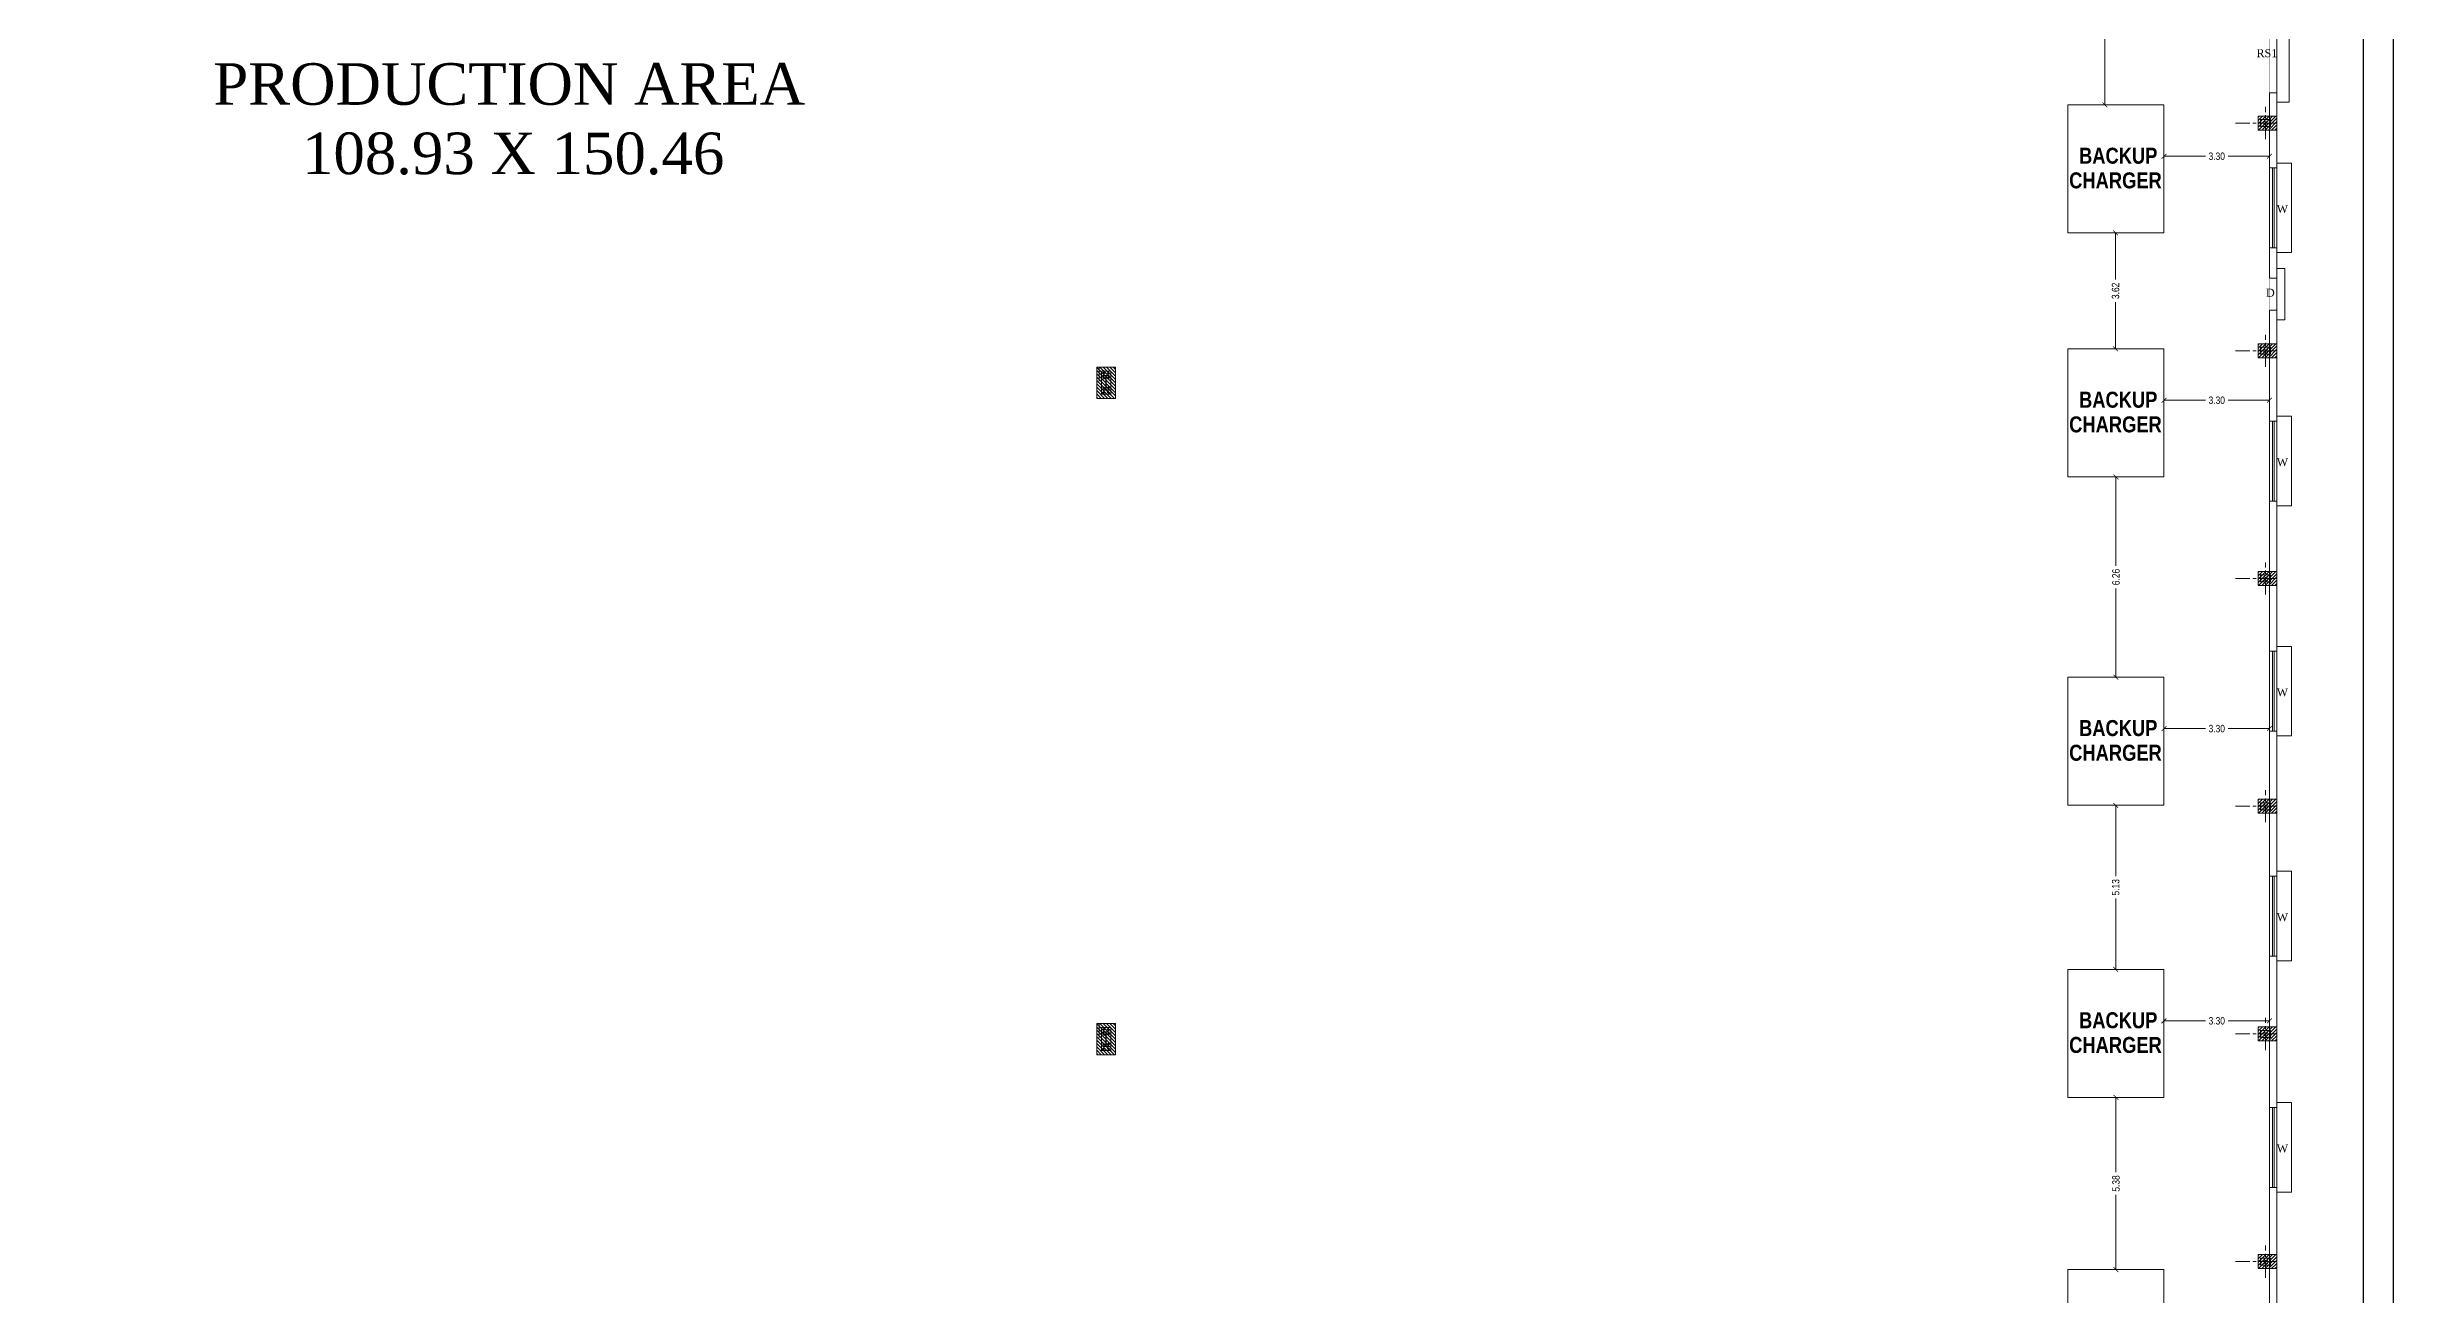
# Model space of a CAD drawing. Header units: metres. Extents: x -1560405 to -1559609, y 42907 to 43310.
# Drawn here: x -1559896.4 to -1559822.9, y 42995.9 to 43034.9 of the extents above; entities that cross this region are included whole.
import ezdxf

# ---------------------------------------------------------------- set-up
doc = ezdxf.new("R2010")
doc.units = ezdxf.units.M
doc.header["$LTSCALE"] = 750
doc.header["$MEASUREMENT"] = 0
doc.header["$PDMODE"] = 35
doc.header["$PDSIZE"] = 50
doc.linetypes.add('CENTER2', pattern=[1.125, 0.75, -0.125, 0.125, -0.125])
doc.layers.get('0').update_dxf_attribs({"lineweight": 5})
doc.layers.get('Defpoints').update_dxf_attribs({"lineweight": 0})
doc.layers.add('BLK_1_FLR_0_BLT_UP_AREA', color=1, linetype='Continuous', plot=False)
doc.layers.add('BLK_1_FLR_0_CARPET_AREA', color=10, linetype='Continuous')
doc.layers.add('BLK_1_FLR_0_REGULAR_ROOM_1', color=117, linetype='Continuous')
doc.layers.add('grid', color=253, linetype='Continuous', lineweight=5)
doc.layers.add('WORKSHOP_AREA', color=7, linetype='Continuous', lineweight=5)
doc.styles.add('2', font='swisscb.ttf', dxfattribs={"height": 0.23})
doc.styles.add('GLOBAL INFRA', font='ARIALNB.TTF', dxfattribs={"height": 0.3})
doc.styles.add('mani', font='swissc.ttf', dxfattribs={"height": 0.23})
doc.styles.get("Standard").update_dxf_attribs({"font": 'arial.ttf'})
doc.dimstyles.new('Civil Mt', dxfattribs={"dimtxt": 0.23, "dimasz": 0.15, "dimexe": 0, "dimexo": 0, "dimgap": 0.1, "dimtad": 0, "dimzin": 0, "dimdsep": 46, "dimtxsty": 'mani', "dimblk": 'ARCHTICK', "dimcen": 0, "dimse1": 1, "dimse2": 1, "dimclrd": 253, "dimclrt": 7, "dimadec": 0, "dimazin": 3, "dimtfac": 1, "dimtofl": 0, "dimtmove": 1, "dimatfit": 3, "dimfxl": 0, "dimfrac": 2, "dimtolj": 1, "dimtzin": 0, "dimlwd": 13, "dimarcsym": 0})
doc.dimstyles.new('Civil mt size large', dxfattribs={"dimtxt": 0.3, "dimasz": 0.15, "dimexe": 0, "dimexo": 0, "dimgap": 0.0625, "dimtad": 0, "dimzin": 0, "dimdsep": 46, "dimtxsty": 'Standard', "dimblk": 'OBLIQUE', "dimcen": 0, "dimse1": 1, "dimse2": 1, "dimclrd": 253, "dimclrt": 7, "dimadec": 0, "dimazin": 3, "dimtfac": 1, "dimtofl": 0, "dimtmove": 1, "dimatfit": 3, "dimfxl": 0, "dimfrac": 2, "dimtolj": 1, "dimtzin": 0, "dimarcsym": 0})

# ---------------------------------------------------------------- blocks, each defined once
blk = doc.blocks.new('Z$W@#0BBF08D7')
for p, q in [((84, 42), (0, 42)), ((42, 84), (42, 0))]:
    blk.add_line(p, q)
blk.add_circle((42, 42), 21)
blk = doc.blocks.new('Z$W@#71D679F2')
at = {"color": 1}
for points in [[(0, 300), (740, 300), (740, 0), (0, 0)], [(135, 50), (135, 250), (145, 250), (145, 50)], [(145, 147), (595, 147), (595, 152), (145, 152)], [(605, 50), (605, 250), (595, 250), (595, 50)]]:
    blk.add_lwpolyline(points, close=True, dxfattribs=at)
for p in [(18, 183), (18, 33), (168, 183), (168, 33)]:
    blk.add_blockref('Z$W@#0BBF08D7', p)
at = {"xscale": -1}
for p in [(572, 183), (572, 33), (722, 183), (722, 33)]:
    blk.add_blockref('Z$W@#0BBF08D7', p, dxfattribs=at)
blk = doc.blocks.new('_Oblique')
at = {"color": 0, "linetype": 'ByBlock', "lineweight": -2}
blk.add_line((-0.5, -0.5), (0.5, 0.5), dxfattribs=at)
blk = doc.blocks.new('*D534')
at = {"color": 253, "lineweight": -2}
for p, q in [((-1559824.011, 43111.318), (-1559824.011, 43036.756)), ((-1559824.011, 42960.853), (-1559824.011, 43035.414))]:
    blk.add_line(p, q, dxfattribs=at)
at = {"layer": 'Defpoints', "color": 0}
for p in [(-1559827.414, 43111.318), (-1559827.414, 42960.853), (-1559824.011, 42960.853)]:
    blk.add_point(p, dxfattribs=at)
at = {"color": 253, "lineweight": -2, "xscale": 0.15, "yscale": 0.15, "zscale": 0.15}
for p, rotation in [((-1559824.011, 43111.318), 90), ((-1559824.011, 42960.853), 270)]:
    blk.add_blockref('_Oblique', p, dxfattribs=dict(at, rotation=rotation))
at = {"color": 7, "insert": (-1559824.011, 43036.085), "char_height": 0.3, "attachment_point": 5, "rotation": 90}
blk.add_mtext('\\A1;150.46', dxfattribs=at)
blk = doc.blocks.new('*D535')
at = {"color": 253, "lineweight": -2}
for p, q in [((-1559823.066, 43111.548), (-1559823.066, 43036.755)), ((-1559823.066, 42960.623), (-1559823.066, 43035.416))]:
    blk.add_line(p, q, dxfattribs=at)
at = {"layer": 'Defpoints', "color": 0}
for p in [(-1559826.714, 43111.548), (-1559826.714, 42960.623), (-1559823.066, 42960.623)]:
    blk.add_point(p, dxfattribs=at)
at = {"color": 253, "lineweight": -2, "xscale": 0.15, "yscale": 0.15, "zscale": 0.15}
for p, rotation in [((-1559823.066, 43111.548), 90), ((-1559823.066, 42960.623), 270)]:
    blk.add_blockref('_Oblique', p, dxfattribs=dict(at, rotation=rotation))
at = {"color": 7, "insert": (-1559823.066, 43036.085), "char_height": 0.3, "attachment_point": 5, "rotation": 90}
blk.add_mtext('\\A1;150.92', dxfattribs=at)
blk = doc.blocks.new('_ArchTick')
at = {"color": 0, "linetype": 'ByBlock', "const_width": 0.15}
blk.add_lwpolyline([(-0.5, -0.5), (0.5, 0.5)], dxfattribs=at)
blk = doc.blocks.new('*D506')
at = {"color": 253, "lineweight": 13}
for p, q in [((-1559830.242, 43031.491), (-1559828.947, 43031.491)), ((-1559826.944, 43031.491), (-1559828.24, 43031.491))]:
    blk.add_line(p, q, dxfattribs=at)
at = {"layer": 'Defpoints', "color": 0}
for p in [(-1559830.242, 43031.491), (-1559826.944, 43031.491), (-1559826.944, 43031.491)]:
    blk.add_point(p, dxfattribs=at)
at = {"color": 253, "lineweight": 13, "xscale": 0.15, "yscale": 0.15, "zscale": 0.15, "rotation": 180}
blk.add_blockref('_ArchTick', (-1559830.242, 43031.491), dxfattribs=at)
at = {"color": 253, "lineweight": 13, "xscale": 0.15, "yscale": 0.15, "zscale": 0.15}
blk.add_blockref('_ArchTick', (-1559826.944, 43031.491), dxfattribs=at)
at = {"color": 7, "insert": (-1559828.593, 43031.491), "char_height": 0.23, "attachment_point": 5, "style": 'mani'}
blk.add_mtext('\\A1;3.30', dxfattribs=at)
blk = doc.blocks.new('*D507')
at = {"color": 253, "lineweight": 13}
for p, q in [((-1559830.242, 43023.866), (-1559828.947, 43023.866)), ((-1559826.944, 43023.866), (-1559828.24, 43023.866))]:
    blk.add_line(p, q, dxfattribs=at)
at = {"layer": 'Defpoints', "color": 0}
for p in [(-1559830.242, 43023.866), (-1559826.944, 43023.866), (-1559826.944, 43023.866)]:
    blk.add_point(p, dxfattribs=at)
at = {"color": 253, "lineweight": 13, "xscale": 0.15, "yscale": 0.15, "zscale": 0.15, "rotation": 180}
blk.add_blockref('_ArchTick', (-1559830.242, 43023.866), dxfattribs=at)
at = {"color": 253, "lineweight": 13, "xscale": 0.15, "yscale": 0.15, "zscale": 0.15}
blk.add_blockref('_ArchTick', (-1559826.944, 43023.866), dxfattribs=at)
at = {"color": 7, "insert": (-1559828.593, 43023.866), "char_height": 0.23, "attachment_point": 5, "style": 'mani'}
blk.add_mtext('\\A1;3.30', dxfattribs=at)
blk = doc.blocks.new('*D508')
at = {"color": 253, "lineweight": 13}
for p, q in [((-1559830.242, 43013.606), (-1559828.947, 43013.606)), ((-1559826.944, 43013.606), (-1559828.24, 43013.606))]:
    blk.add_line(p, q, dxfattribs=at)
at = {"layer": 'Defpoints', "color": 0}
for p in [(-1559830.242, 43013.606), (-1559826.944, 43013.606), (-1559826.944, 43013.606)]:
    blk.add_point(p, dxfattribs=at)
at = {"color": 253, "lineweight": 13, "xscale": 0.15, "yscale": 0.15, "zscale": 0.15, "rotation": 180}
blk.add_blockref('_ArchTick', (-1559830.242, 43013.606), dxfattribs=at)
at = {"color": 253, "lineweight": 13, "xscale": 0.15, "yscale": 0.15, "zscale": 0.15}
blk.add_blockref('_ArchTick', (-1559826.944, 43013.606), dxfattribs=at)
at = {"color": 7, "insert": (-1559828.593, 43013.606), "char_height": 0.23, "attachment_point": 5, "style": 'mani'}
blk.add_mtext('\\A1;3.30', dxfattribs=at)
blk = doc.blocks.new('*D509')
at = {"color": 253, "lineweight": 13}
for p, q in [((-1559830.242, 43004.475), (-1559828.947, 43004.475)), ((-1559826.944, 43004.475), (-1559828.24, 43004.475))]:
    blk.add_line(p, q, dxfattribs=at)
at = {"layer": 'Defpoints', "color": 0}
for p in [(-1559830.242, 43004.475), (-1559826.944, 43004.475), (-1559826.944, 43004.475)]:
    blk.add_point(p, dxfattribs=at)
at = {"color": 253, "lineweight": 13, "xscale": 0.15, "yscale": 0.15, "zscale": 0.15, "rotation": 180}
blk.add_blockref('_ArchTick', (-1559830.242, 43004.475), dxfattribs=at)
at = {"color": 253, "lineweight": 13, "xscale": 0.15, "yscale": 0.15, "zscale": 0.15}
blk.add_blockref('_ArchTick', (-1559826.944, 43004.475), dxfattribs=at)
at = {"color": 7, "insert": (-1559828.593, 43004.475), "char_height": 0.23, "attachment_point": 5, "style": 'mani'}
blk.add_mtext('\\A1;3.30', dxfattribs=at)
blk = doc.blocks.new('*D612')
at = {"color": 253, "lineweight": 13}
for p, q in [((-1559832.09, 43046.326), (-1559832.09, 43040.135)), ((-1559832.09, 43033.097), (-1559832.09, 43039.288))]:
    blk.add_line(p, q, dxfattribs=at)
at = {"layer": 'Defpoints', "color": 0}
for p in [(-1559832.242, 43046.326), (-1559832.242, 43033.097), (-1559832.09, 43033.097)]:
    blk.add_point(p, dxfattribs=at)
at = {"color": 253, "lineweight": 13, "xscale": 0.15, "yscale": 0.15, "zscale": 0.15}
for p, rotation in [((-1559832.09, 43046.326), 90), ((-1559832.09, 43033.097), 270)]:
    blk.add_blockref('_ArchTick', p, dxfattribs=dict(at, rotation=rotation))
at = {"color": 7, "insert": (-1559832.09, 43039.711), "char_height": 0.23, "attachment_point": 5, "rotation": 90, "style": 'mani'}
blk.add_mtext('\\A1;13.23', dxfattribs=at)
blk = doc.blocks.new('*D613')
at = {"color": 253, "lineweight": 13}
for p, q in [((-1559831.755, 43029.097), (-1559831.755, 43027.638)), ((-1559831.755, 43025.472), (-1559831.755, 43026.932))]:
    blk.add_line(p, q, dxfattribs=at)
at = {"layer": 'Defpoints', "color": 0}
for p in [(-1559831.742, 43029.097), (-1559831.755, 43025.472), (-1559831.742, 43025.472)]:
    blk.add_point(p, dxfattribs=at)
at = {"color": 253, "lineweight": 13, "xscale": 0.15, "yscale": 0.15, "zscale": 0.15}
for p, rotation in [((-1559831.755, 43029.097), 90), ((-1559831.755, 43025.472), 270)]:
    blk.add_blockref('_ArchTick', p, dxfattribs=dict(at, rotation=rotation))
at = {"color": 7, "insert": (-1559831.755, 43027.285), "char_height": 0.23, "attachment_point": 5, "rotation": 90, "style": 'mani'}
blk.add_mtext('\\A1;3.62', dxfattribs=at)
blk = doc.blocks.new('*D614')
at = {"color": 253, "lineweight": 13}
for p, q in [((-1559831.742, 43021.472), (-1559831.742, 43018.696)), ((-1559831.742, 43015.213), (-1559831.742, 43017.989))]:
    blk.add_line(p, q, dxfattribs=at)
at = {"layer": 'Defpoints', "color": 0}
for p in [(-1559831.755, 43021.472), (-1559831.755, 43015.213), (-1559831.742, 43015.213)]:
    blk.add_point(p, dxfattribs=at)
at = {"color": 253, "lineweight": 13, "xscale": 0.15, "yscale": 0.15, "zscale": 0.15}
for p, rotation in [((-1559831.742, 43021.472), 90), ((-1559831.742, 43015.213), 270)]:
    blk.add_blockref('_ArchTick', p, dxfattribs=dict(at, rotation=rotation))
at = {"color": 7, "insert": (-1559831.742, 43018.343), "char_height": 0.23, "attachment_point": 5, "rotation": 90, "style": 'mani'}
blk.add_mtext('\\A1;6.26', dxfattribs=at)
blk = doc.blocks.new('*D615')
at = {"color": 253, "lineweight": 13}
for p, q in [((-1559831.751, 43011.213), (-1559831.751, 43009)), ((-1559831.751, 43006.082), (-1559831.751, 43008.295))]:
    blk.add_line(p, q, dxfattribs=at)
at = {"layer": 'Defpoints', "color": 0}
for p in [(-1559831.742, 43011.213), (-1559831.751, 43006.082), (-1559831.742, 43006.082)]:
    blk.add_point(p, dxfattribs=at)
at = {"color": 253, "lineweight": 13, "xscale": 0.15, "yscale": 0.15, "zscale": 0.15}
for p, rotation in [((-1559831.751, 43011.213), 90), ((-1559831.751, 43006.082), 270)]:
    blk.add_blockref('_ArchTick', p, dxfattribs=dict(at, rotation=rotation))
at = {"color": 7, "insert": (-1559831.751, 43008.647), "char_height": 0.23, "attachment_point": 5, "rotation": 90, "style": 'mani'}
blk.add_mtext('\\A1;5.13', dxfattribs=at)
blk = doc.blocks.new('*D616')
at = {"color": 253, "lineweight": 13}
for p, q in [((-1559831.742, 43002.082), (-1559831.742, 42999.746)), ((-1559831.742, 42996.703), (-1559831.742, 42999.039))]:
    blk.add_line(p, q, dxfattribs=at)
at = {"layer": 'Defpoints', "color": 0}
for p in [(-1559831.742, 43002.082), (-1559831.742, 42996.703), (-1559831.742, 42996.703)]:
    blk.add_point(p, dxfattribs=at)
at = {"color": 253, "lineweight": 13, "xscale": 0.15, "yscale": 0.15, "zscale": 0.15}
for p, rotation in [((-1559831.742, 43002.082), 90), ((-1559831.742, 42996.703), 270)]:
    blk.add_blockref('_ArchTick', p, dxfattribs=dict(at, rotation=rotation))
at = {"color": 7, "insert": (-1559831.742, 42999.393), "char_height": 0.23, "attachment_point": 5, "rotation": 90, "style": 'mani'}
blk.add_mtext('\\A1;5.38', dxfattribs=at)
blk = doc.blocks.new('Z$W@#459304DB')
for p, q in [((44, 22), (0, 22)), ((22, 0), (22, 44))]:
    blk.add_line(p, q)
blk.add_circle((22, 22), 11)
blk = doc.blocks.new('Z$W@#47CD4689')
at = {"color": 1}
for points in [[(-210, 0), (-210, 225), (-200, 225), (-200, 0)], [(-210, 225), (110, 225), (110, 0), (-210, 0)], [(-200, 110), (100, 110), (100, 115), (-200, 115)], [(110, 0), (110, 225), (100, 225), (100, 0)]]:
    blk.add_lwpolyline(points, close=True, dxfattribs=at)
at = {"layer": 'grid', "linetype": 'CENTER2'}
for points in [[(-410, 113), (915, 113)], [(-50, -404), (-50, 629)]]:
    blk.add_lwpolyline(points, dxfattribs=at)
for p in [(-122, 141), (-122, 41), (-22, 141), (-22, 41)]:
    blk.add_blockref('Z$W@#459304DB', p)

msp = doc.modelspace()

# ---------------------------------------------------------------- hatches: boundary and pattern name
at = {"linetype": 'Continuous'}
h = msp.add_hatch(dxfattribs=at)
h.set_pattern_fill('ANSI31', scale=0.585)
h.set_pattern_definition([(45, (-1562670.309335, 44417.38599), (-0.0517071834, 0.0517071834), [])])
h.paths.add_polyline_path([(-1559827.2992, 43032.30825), (-1559826.7142, 43032.30825), (-1559826.7142, 43032.747), (-1559827.2992, 43032.747)])
h = msp.add_hatch(dxfattribs=at)
h.set_pattern_fill('ANSI31', scale=0.585)
h.set_pattern_definition([(45, (-1562670.309335, 44410.270995), (-0.0517071834, 0.0517071834), [])])
h.paths.add_polyline_path([(-1559827.2992, 43025.19325), (-1559826.7142, 43025.19325), (-1559826.7142, 43025.632), (-1559827.2992, 43025.632)])
h = msp.add_hatch(dxfattribs=at)
h.set_pattern_fill('ANSI31', scale=0.585, angle=-90)
h.set_pattern_definition([(315, (-1558565.27897, 45638.23093), (0.0517071834, 0.0517071834), [])])
h.paths.add_polyline_path([(-1559863.59163, 43023.92646), (-1559863.59163, 43024.90146), (-1559863.00663, 43024.90146), (-1559863.00663, 43023.92646)])
h = msp.add_hatch(dxfattribs=at)
h.set_pattern_fill('ANSI31', scale=0.585)
h.set_pattern_definition([(45, (-1562670.309335, 44403.156), (-0.0517071834, 0.0517071834), [])])
h.paths.add_polyline_path([(-1559827.2992, 43018.07826), (-1559826.7142, 43018.07826), (-1559826.7142, 43018.51701), (-1559827.2992, 43018.51701)])
h = msp.add_hatch(dxfattribs=at)
h.set_pattern_fill('ANSI31', scale=0.585)
h.set_pattern_definition([(45, (-1562670.309335, 44396.04101), (-0.0517071834, 0.0517071834), [])])
h.paths.add_polyline_path([(-1559827.2992, 43010.96326), (-1559826.7142, 43010.96326), (-1559826.7142, 43011.40201), (-1559827.2992, 43011.40201)])
h = msp.add_hatch(dxfattribs=at)
h.set_pattern_fill('ANSI31', scale=0.585, angle=-90)
h.set_pattern_definition([(315, (-1558565.27897, 45617.721896), (0.0517071834, 0.0517071834), [])])
h.paths.add_polyline_path([(-1559863.59163, 43003.41743), (-1559863.59163, 43004.39243), (-1559863.00663, 43004.39243), (-1559863.00663, 43003.41743)])
h = msp.add_hatch(dxfattribs=at)
h.set_pattern_fill('ANSI31', scale=0.585)
h.set_pattern_definition([(45, (-1562670.309335, 44388.92601), (-0.0517071834, 0.0517071834), [])])
h.paths.add_polyline_path([(-1559827.2992, 43003.84827), (-1559826.7142, 43003.84827), (-1559826.7142, 43004.28702), (-1559827.2992, 43004.28702)])
h = msp.add_hatch(dxfattribs=at)
h.set_pattern_fill('ANSI31', scale=0.585)
h.set_pattern_definition([(45, (-1562670.309335, 44381.81102), (-0.0517071834, 0.0517071834), [])])
h.paths.add_polyline_path([(-1559827.2992, 42996.73327), (-1559826.7142, 42996.73327), (-1559826.7142, 42997.17202), (-1559827.2992, 42997.17202)])

# ---------------------------------------------------------------- linework, layer by layer
at = {"color": 7}
for p, q in [((-1559826.32676, 43036.27615), (-1559826.32676, 43033.17615)), ((-1559826.94409, 43033.47615), (-1559826.71409, 43033.47615)), ((-1559826.71409, 43033.17615), (-1559826.32676, 43033.17615)), ((-1559826.9441, 43031.12907), (-1559826.7141, 43031.12907)), ((-1559826.85335, 43028.62907), (-1559826.85335, 43031.12907)), ((-1559826.80335, 43028.62907), (-1559826.80335, 43031.12907)), ((-1559826.9441, 43028.62907), (-1559826.7141, 43028.62907)), ((-1559826.94419, 43027.67998), (-1559826.71419, 43027.67998)), ((-1559826.71419, 43027.97998), (-1559826.46419, 43027.97998)), ((-1559826.46419, 43026.37998), (-1559826.46419, 43027.97998)), ((-1559826.94419, 43026.67998), (-1559826.71419, 43026.67998)), ((-1559826.71419, 43026.37998), (-1559826.46419, 43026.37998)), ((-1559863.5185, 43024.90146, 94.40535), (-1559863.5185, 43024.46146, 94.40535)), ((-1559826.9441, 43023.2178), (-1559826.7141, 43023.2178)), ((-1559826.85335, 43020.7178), (-1559826.85335, 43023.2178)), ((-1559826.80335, 43020.7178), (-1559826.80335, 43023.2178)), ((-1559826.9441, 43020.7178), (-1559826.7141, 43020.7178)), ((-1559826.9441, 43016.02617), (-1559826.7141, 43016.02617)), ((-1559826.85335, 43013.52617), (-1559826.85335, 43016.02617)), ((-1559826.80335, 43013.52617), (-1559826.80335, 43016.02617)), ((-1559826.9441, 43013.52617), (-1559826.7141, 43013.52617)), ((-1559826.9441, 43009), (-1559826.7141, 43009)), ((-1559826.85335, 43006.5), (-1559826.85335, 43009)), ((-1559826.80335, 43006.5), (-1559826.80335, 43009)), ((-1559826.9441, 43006.5), (-1559826.7141, 43006.5)), ((-1559863.5185, 43004.39243, 94.40535), (-1559863.5185, 43003.95243, 94.40535)), ((-1559826.9441, 43001.77169), (-1559826.7141, 43001.77169)), ((-1559826.85335, 42999.27169), (-1559826.85335, 43001.77169)), ((-1559826.80335, 42999.27169), (-1559826.80335, 43001.77169)), ((-1559826.9441, 42999.27169), (-1559826.7141, 42999.27169))]:
    msp.add_line(p, q, dxfattribs=at)
at = {"color": 7, "ltscale": 0.8}
for p, q in [((-1559826.7141, 43031.27907), (-1559826.2541, 43031.27907)), ((-1559826.2541, 43031.27907), (-1559826.2541, 43028.47907)), ((-1559826.7141, 43028.47907), (-1559826.2541, 43028.47907)), ((-1559826.7141, 43023.3678), (-1559826.2541, 43023.3678)), ((-1559826.2541, 43023.3678), (-1559826.2541, 43020.5678)), ((-1559826.7141, 43020.5678), (-1559826.2541, 43020.5678)), ((-1559826.7141, 43016.17617), (-1559826.2541, 43016.17617)), ((-1559826.2541, 43016.17617), (-1559826.2541, 43013.37617)), ((-1559826.7141, 43013.37617), (-1559826.2541, 43013.37617)), ((-1559826.7141, 43009.15), (-1559826.2541, 43009.15)), ((-1559826.2541, 43009.15), (-1559826.2541, 43006.35)), ((-1559826.7141, 43006.35), (-1559826.2541, 43006.35)), ((-1559826.7141, 43001.92169), (-1559826.2541, 43001.92169)), ((-1559826.2541, 43001.92169), (-1559826.2541, 42999.12169)), ((-1559826.7141, 42999.12169), (-1559826.2541, 42999.12169))]:
    msp.add_line(p, q, dxfattribs=at)
at = {"color": 7}
for points in [[(-1559936.1042, 42960.62268), (-1559936.1042, 43111.5476), (-1559826.71409, 43111.5476), (-1559826.7142, 42960.62268)], [(-1559833.24245, 43033.09726), (-1559830.24245, 43033.09726), (-1559830.24245, 43029.09726), (-1559833.24245, 43029.09726)], [(-1559833.24245, 43025.47245), (-1559830.24245, 43025.47245), (-1559830.24245, 43021.47245), (-1559833.24245, 43021.47245)], [(-1559833.24245, 43015.21267), (-1559830.24245, 43015.21267), (-1559830.24245, 43011.21267), (-1559833.24245, 43011.21267)], [(-1559833.24245, 43006.08184), (-1559830.24245, 43006.08184), (-1559830.24245, 43002.08184), (-1559833.24245, 43002.08184)], [(-1559833.24245, 42996.70322), (-1559830.24245, 42996.70322), (-1559830.24245, 42992.70322), (-1559833.24245, 42992.70322)]]:
    msp.add_lwpolyline(points, close=True, dxfattribs=at)
for points in [[(-1559826.94415, 43033.47615), (-1559826.94415, 43027.67998)], [(-1559826.94416, 43026.67998), (-1559826.94419, 42977.77264)]]:
    msp.add_lwpolyline(points, dxfattribs=at)
at = {"color": 7, "linetype": 'Continuous'}
for points, elevation in [([(-1559827.2992, 43032.747), (-1559826.7142, 43032.747), (-1559826.7142, 43032.30825), (-1559827.2992, 43032.30825)], 0.002), ([(-1559827.2992, 43025.632), (-1559826.7142, 43025.632), (-1559826.7142, 43025.19325), (-1559827.2992, 43025.19325)], 0.00178), ([(-1559863.59163, 43024.90146), (-1559863.59163, 43023.92646), (-1559863.00663, 43023.92646), (-1559863.00663, 43024.90146)], 94.40535), ([(-1559827.2992, 43018.51701), (-1559826.7142, 43018.51701), (-1559826.7142, 43018.07826), (-1559827.2992, 43018.07826)], 0.00155), ([(-1559827.2992, 43011.40201), (-1559826.7142, 43011.40201), (-1559826.7142, 43010.96326), (-1559827.2992, 43010.96326)], 0.00133), ([(-1559863.59163, 43004.39243), (-1559863.59163, 43003.41743), (-1559863.00663, 43003.41743), (-1559863.00663, 43004.39243)], 94.40535), ([(-1559827.2992, 43004.28702), (-1559826.7142, 43004.28702), (-1559826.7142, 43003.84827), (-1559827.2992, 43003.84827)], 0.00111), ([(-1559827.2992, 42997.17202), (-1559826.7142, 42997.17202), (-1559826.7142, 42996.73327), (-1559827.2992, 42996.73327)], 0.00089)]:
    msp.add_lwpolyline(points, close=True, dxfattribs=dict(at, elevation=elevation))
at = {"layer": 'BLK_1_FLR_0_BLT_UP_AREA', "color": 45, "const_width": 0.01}
msp.add_lwpolyline([(-1559936.1042, 42960.62268), (-1559826.71409, 42960.62268), (-1559826.71409, 43111.5476), (-1559936.1042, 43111.5476)], close=True, dxfattribs=at)
at = {"layer": 'BLK_1_FLR_0_CARPET_AREA', "color": 46, "const_width": 0.001}
msp.add_lwpolyline([(-1559921.36925, 42960.85268), (-1559921.37006, 42965.35264), (-1559917.64006, 42965.35331), (-1559917.64006, 42967.85105), (-1559896.27394, 42967.85105), (-1559896.27394, 42960.85268), (-1559826.9442, 42960.85268), (-1559826.9442, 43111.3176), (-1559935.8742, 43111.3176), (-1559935.8742, 42960.85268), (-1559921.36925, 42960.85268)], close=True, dxfattribs=at)
at = {"layer": 'BLK_1_FLR_0_REGULAR_ROOM_1', "color": 4, "const_width": 0.001, "elevation": 0}
msp.add_lwpolyline([(-1559921.36936, 42960.85268), (-1559921.37018, 42965.35264), (-1559917.64018, 42965.35331), (-1559917.64018, 42967.85105), (-1559896.27405, 42967.85105), (-1559896.27405, 42960.85268), (-1559826.94432, 42960.85268), (-1559826.94432, 43111.3176), (-1559935.87432, 43111.3176), (-1559935.87432, 42960.85268), (-1559921.36936, 42960.85268)], close=True, dxfattribs=at)
at = {"layer": 'WORKSHOP_AREA', "color": 4, "const_width": 0.001}
msp.add_lwpolyline([(-1559896.27394, 42960.85268), (-1559826.94409, 42960.85268), (-1559826.94409, 43029.70731), (-1559896.27394, 43029.70731)], close=True, dxfattribs=at)

# ---------------------------------------------------------------- block references
at = {"color": 7, "xscale": -0.000975, "yscale": 0.000975, "zscale": 0.000975}
for p in [(-1559827.11406, 43032.41793, -94.40335), (-1559827.11406, 43025.30294, -94.40357), (-1559827.11406, 43018.18794, -94.4038), (-1559827.11406, 43011.07295, -94.40402), (-1559827.11406, 43003.95796, -94.40424), (-1559827.11406, 42996.84296, -94.40446)]:
    msp.add_blockref('Z$W@#47CD4689', p, dxfattribs=at)
at = {"color": 7, "xscale": 0.000975, "yscale": 0.000975, "zscale": 0.000975, "rotation": 90.00000000000118}
for p in [(-1559863.15288, 43024.05322, 94.40535), (-1559863.15288, 43003.54418, 94.40535)]:
    msp.add_blockref('Z$W@#71D679F2', p, dxfattribs=at)

# ---------------------------------------------------------------- texts
at = {"color": 7, "style": 'GLOBAL INFRA'}
for s, p in [('BACKUP ', (-1559832.89587, 43031.25852)), ('CHARGER', (-1559833.2046, 43030.48776)), ('BACKUP ', (-1559832.89587, 43023.6337)), ('CHARGER', (-1559833.2046, 43022.86295)), ('BACKUP ', (-1559832.89587, 43013.37393)), ('CHARGER', (-1559833.2046, 43012.60318)), ('BACKUP ', (-1559832.89587, 43004.24309)), ('CHARGER', (-1559833.2046, 43003.47234))]:
    msp.add_text(s, height=0.5, dxfattribs=at).set_placement(p)
at = {"color": 7, "lineweight": -3, "insert": (-1559892.43293, 43034.39982), "char_height": 1.3, "width": 20.4444196, "attachment_point": 1}
msp.add_mtext('{\\fTimes New Roman|b0|i0|c0|p18;\\W2.52307;\\C0; \\W1;PRODUCTION AREA\\P{\\W8.168577; }108.93 X 150.46}', dxfattribs=at)
at = {"color": 7, "lineweight": -3, "char_height": 0.25, "style": '2'}
for s, insert, attachment_point in [('{\\fTimes New Roman|b0|i0|c0|p18;RS1}', (-1559827.35095, 43034.83707), 1), ('{\\fTimes New Roman|b0|i0|c0|p18;W}', (-1559826.36231, 43029.97234), 3), ('{\\fTimes New Roman|b0|i0|c0|p18;D}', (-1559827.0552, 43027.35344), 1), ('{\\fTimes New Roman|b0|i0|c0|p18;W}', (-1559826.36231, 43022.06106), 3), ('{\\fTimes New Roman|b0|i0|c0|p18;W}', (-1559826.36231, 43014.86944), 3), ('{\\fTimes New Roman|b0|i0|c0|p18;W}', (-1559826.36231, 43007.84327), 3), ('{\\fTimes New Roman|b0|i0|c0|p18;W}', (-1559826.36231, 43000.61495), 3)]:
    msp.add_mtext_dynamic_manual_height_columns(s, width=0.804374, gutter_width=1.75, heights=[0], dxfattribs=dict(at, insert=insert, attachment_point=attachment_point))

# ---------------------------------------------------------------- dimensions: what is measured, and where the dimension line sits
at = {"color": 7}
for base, p1, p2, picture, middle in [((-1559823.06563, 42960.62268), (-1559826.71409, 43111.5476), (-1559826.7142, 42960.62268), '*D535', (-1559823.06563, 43036.08514)), ((-1559824.01101, 42960.85268), (-1559827.41433, 43111.3176), (-1559827.41433, 42960.85268), '*D534', (-1559824.01101, 43036.08514))]:
    dim = msp.add_linear_dim(base=base, p1=p1, p2=p2, angle=90, dimstyle='Civil mt size large', dxfattribs=at)
    dim.commit()
    dim.dimension.update_dxf_attribs({"geometry": picture, "text_midpoint": middle})
at = {"color": 1}
for base, p1, p2, picture, middle in [((-1559832.08983, 43033.09726), (-1559832.24245, 43046.3257), (-1559832.24245, 43033.09726), '*D612', (-1559832.08983, 43039.71148)), ((-1559831.75523, 43025.47245), (-1559831.74245, 43029.09726), (-1559831.74245, 43025.47245), '*D613', (-1559831.75523, 43027.28485)), ((-1559831.74204, 43015.21267), (-1559831.75523, 43021.47245), (-1559831.75523, 43015.21267), '*D614', (-1559831.74204, 43018.34256)), ((-1559831.75061, 43006.08184), (-1559831.74245, 43011.21267), (-1559831.74245, 43006.08184), '*D615', (-1559831.75061, 43008.64725)), ((-1559831.74245, 42996.70322), (-1559831.74245, 43002.08184), (-1559831.74245, 42996.70322), '*D616', (-1559831.74245, 42999.39253))]:
    dim = msp.add_linear_dim(base=base, p1=p1, p2=p2, angle=90, dimstyle='Civil Mt', dxfattribs=at)
    dim.commit()
    dim.dimension.update_dxf_attribs({"geometry": picture, "text_midpoint": middle})
for p1, p2, picture, middle in [((-1559830.24245, 43031.49053), (-1559826.94415, 43031.49053), '*D506', (-1559828.5933, 43031.49053)), ((-1559830.24245, 43023.86571), (-1559826.94415, 43023.86571), '*D507', (-1559828.5933, 43023.86571)), ((-1559830.24245, 43013.60594), (-1559826.94415, 43013.60594), '*D508', (-1559828.5933, 43013.60594)), ((-1559830.24245, 43004.4751), (-1559826.94415, 43004.4751), '*D509', (-1559828.5933, 43004.4751))]:
    dim = msp.add_aligned_dim(p1=p1, p2=p2, distance=0, dimstyle='Civil Mt', dxfattribs=at)
    dim.commit()
    dim.dimension.update_dxf_attribs({"geometry": picture, "text_midpoint": middle})

doc.saveas('drawing.dxf')
